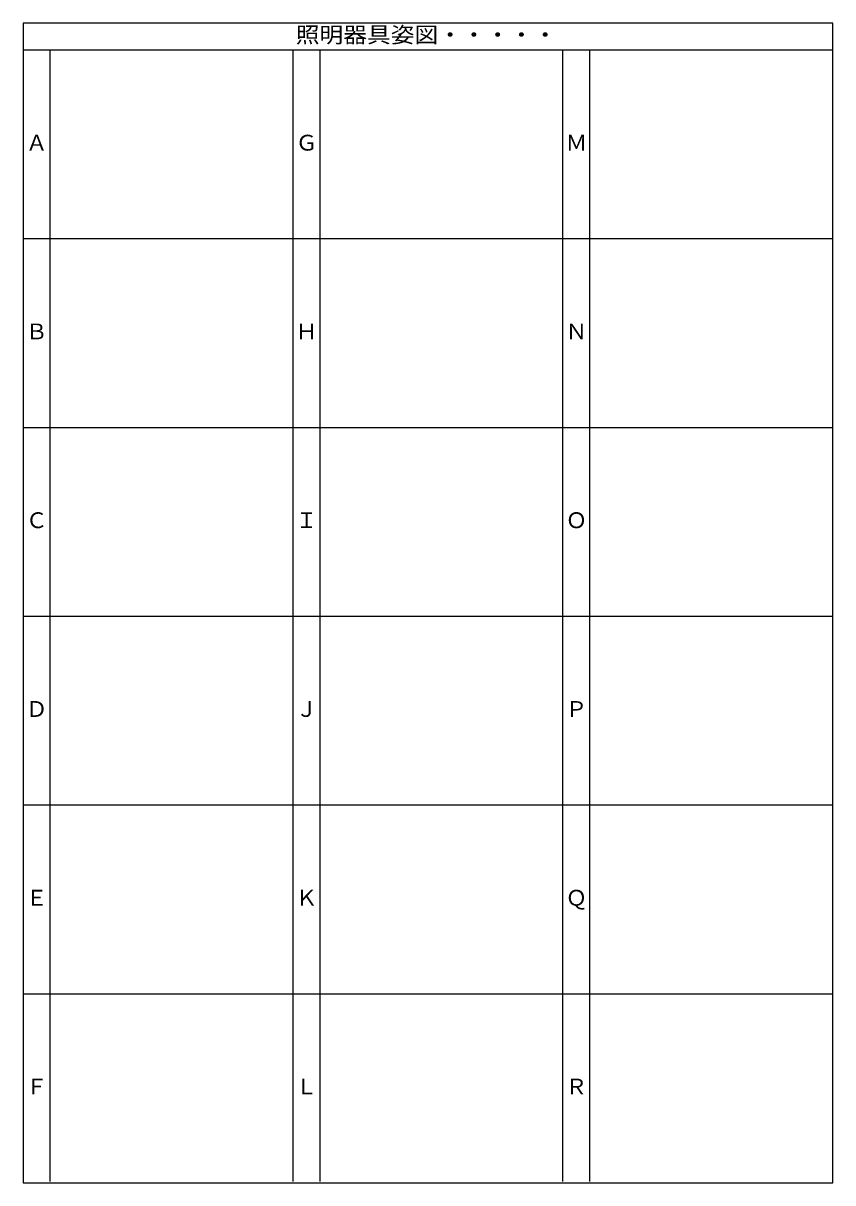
# Model space of a CAD drawing. Units: millimetres, scale not verified. Extents: x -17179 to 17748, y -9423 to 12077.
# Drawn here: x 2748 to 17748, y -9423 to 12077 of the extents above; entities that cross this region are included whole.
import ezdxf
from ezdxf.enums import TextEntityAlignment as Align

# ---------------------------------------------------------------- set-up
doc = ezdxf.new("R2010")
doc.units = ezdxf.units.MM
doc.header["$LTSCALE"] = 100
doc.layers.add('6-0_表', color=7, linetype='Continuous', lineweight=25)
doc.layers.add('6-A_文字', color=7, linetype='Continuous')
doc.styles.add('ＭＳ ゴシック', font='')
doc.styles.get('ＭＳ ゴシック').set_extended_font_data('MS Gothic')

msp = doc.modelspace()

# ---------------------------------------------------------------- linework, layer by layer
at = {"layer": '6-0_表'}
for p, q in [((17747.8, 11577.4), (2747.8, 11577.4)), ((3247.8, -9398.2), (3247.8, 11577.4)), ((7747.8, -9398.2), (7747.8, 11577.4)), ((8247.8, -9398.2), (8247.8, 11577.4)), ((12747.8, -9398.2), (12747.8, 11577.4)), ((13247.8, -9398.2), (13247.8, 11577.4)), ((17747.8, -9398.2), (17747.8, 11577.4)), ((17747.8, 8077.4), (2747.8, 8077.4)), ((17747.8, 4577.4), (2747.8, 4577.4)), ((17747.8, 1077.4), (2747.8, 1077.4)), ((17747.8, -2422.6), (2747.8, -2422.6)), ((17747.8, -5922.6), (2747.8, -5922.6))]:
    msp.add_line(p, q, dxfattribs=at)
msp.add_lwpolyline([(2747.8, -9422.6), (17747.8, -9422.6), (17747.8, 12077.4), (2747.8, 12077.4)], close=True, dxfattribs=at)

# ---------------------------------------------------------------- texts
at = {"layer": '6-A_文字', "style": 'ＭＳ ゴシック', "width": 1.1}
msp.add_text('照明器具姿図・・・・・', height=293.3, dxfattribs=at).set_placement((7797.8, 11627.4), align=Align.BOTTOM_LEFT)
at = {"layer": '6-A_文字', "style": 'ＭＳ ゴシック'}
for s, p in [('Ａ', (2797.8, 9627.4)), ('Ｇ', (7797.8, 9627.4)), ('Ｍ', (12797.8, 9627.4)), ('Ｂ', (2797.8, 6127.4)), ('Ｈ', (7797.8, 6127.4)), ('Ｎ', (12797.8, 6127.4)), ('Ｃ', (2797.8, 2627.4)), ('Ｏ', (12797.8, 2627.4)), ('Ｉ', (7797.8, 2627.4)), ('Ｄ', (2797.8, -872.6)), ('Ｊ', (7797.8, -872.6)), ('Ｐ', (12797.8, -872.6)), ('Ｅ', (2797.8, -4372.6)), ('Ｋ', (7797.8, -4372.6)), ('Ｑ', (12797.8, -4372.6)), ('Ｆ', (2797.8, -7872.6)), ('Ｌ', (7797.8, -7872.6)), ('Ｒ', (12797.8, -7872.6))]:
    msp.add_text(s, height=293.3, dxfattribs=at).set_placement(p, align=Align.BOTTOM_LEFT)

doc.saveas('drawing.dxf')
